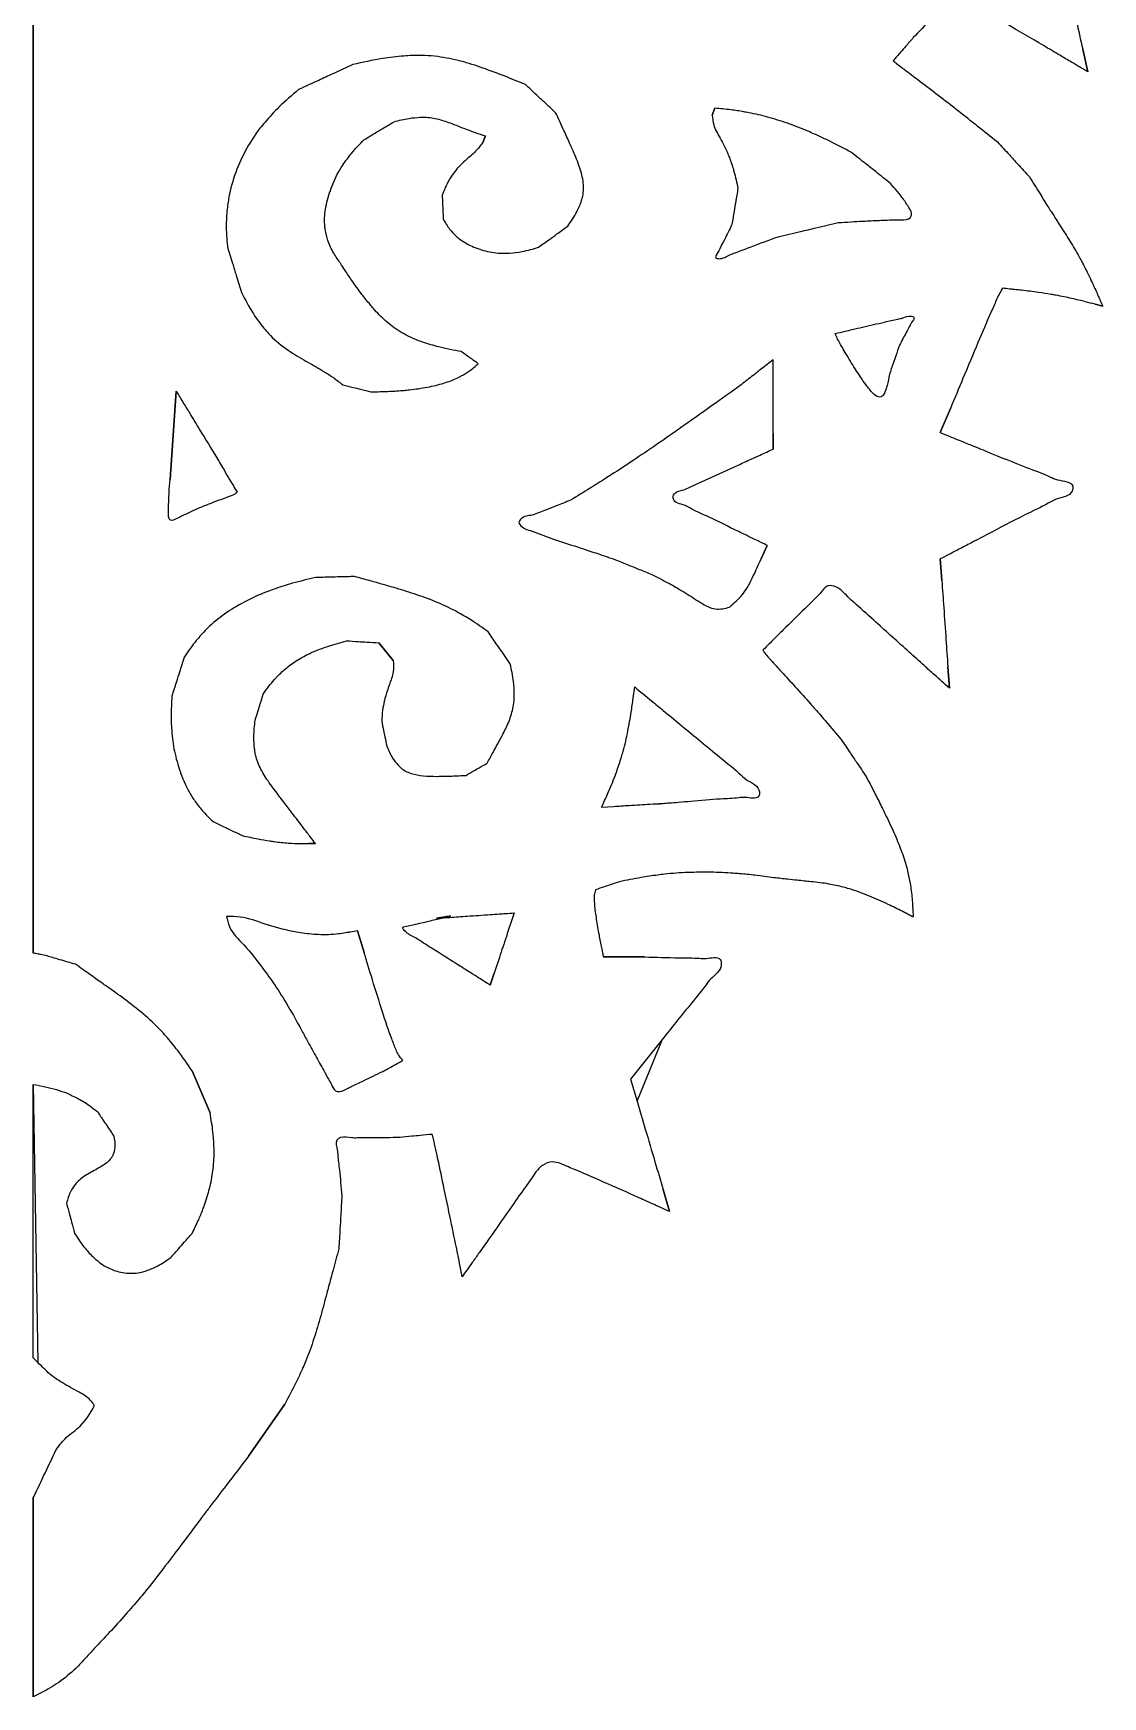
# Model space of a CAD drawing. Extents: x -268 to 413, y -196 to 303.
# Drawn here: x 218.4 to 326.7, y -196.4 to -28.1 of the extents above; entities that cross this region are included whole.
import ezdxf

# ---------------------------------------------------------------- set-up
doc = ezdxf.new("R2010")
doc.units = 0
doc.layers.add('layer_1', color=7, linetype='CONTINUOUS')

msp = doc.modelspace()

# ---------------------------------------------------------------- linework, layer by layer
at = {"layer": 'layer_1', "color": 1}
for points in [[(218.44312, -121.200695), (218.439457, 75.258593)], [(324.628888, -29.724004), (325.136148, -32.006849)], [(287.405463, -35.697844), (287.151114, -36.409038)], [(264.186349, -38.491317), (263.93201, -39.151328)], [(326.657916, -55.743971), (325.896702, -55.541071)], [(302.792224, -63.81214), (302.792224, -63.81214)], [(232.28817, -73.259534), (232.897786, -64.32004)], [(311.238751, -66.090828), (310.224242, -68.525527)], [(293.316445, -70.186853), (293.316445, -68.611833)], [(292.097351, -81.310205), (292.706967, -79.939119)], [(310.224242, -81.307083), (310.376097, -83.487828)], [(288.897556, -86.186727), (288.897556, -86.186727)], [(253.393259, -89.792845), (254.866052, -91.570381)], [(310.984806, -92.211594), (311.137301, -94.392989)], [(246.332229, -110.11068), (246.992899, -110.11068)], [(238.002351, -117.475163), (238.002351, -117.475163)], [(259.230398, -117.670875), (259.230398, -117.670802)], [(260.707209, -117.424786), (260.402466, -117.475236)], [(267.107569, -117.120042), (267.107569, -117.120042)], [(307.485193, -117.521411), (306.369224, -116.963097)], [(251.919826, -121.132582), (251.259806, -118.948596)], [(276.140392, -121.57855), (280.299632, -121.57855)], [(265.075703, -123.215539), (264.669372, -124.434633)], [(282.125631, -129.896507), (278.879451, -133.954297), (279.538427, -136.186096)], [(218.895982, -162.621797), (218.44301, -162.143664), (218.441178, -134.481086)], [(236.334295, -137.361103), (234.505576, -133.094197)], [(282.175385, -145.112763), (282.83514, -147.344562)], [(243.882413, -166.820802), (240.230424, -172.096019)], [(218.439384, -196.435962), (218.439384, -176.326887)]]:
    msp.add_lwpolyline(points, close=True, dxfattribs=at)
for points in [[(279.145281, -95.38046), (279.298042, -94.262944)], [(277.164588, -106.376688), (275.945485, -106.453417)]]:
    msp.add_lwpolyline(points, dxfattribs=at)
for points, knots in [([(322.295639, -18.312362), (322.307833, -18.510016), (322.342947, -19.079216), (322.506023, -19.834764), (322.793674, -21.359045), (323.291364, -23.639704), (323.952521, -26.682196), (324.415908, -28.766175), (324.628888, -29.724004)], [0, 0, 0, 0, 0.593537, 1.709258, 2.31192, 5.248886, 8.709775, 11.653383, 11.653383, 11.653383, 11.653383]), ([(320.672549, -29.36925), (319.431189, -28.638892), (317.444967, -27.470292), (315.224476, -26.13718), (313.687302, -25.262812), (312.753348, -24.544855), (311.365954, -24.323588), (310.820659, -25.083978), (310.087144, -25.81984), (309.025057, -26.952866), (308.077833, -27.940508), (307.485834, -28.557769)], [0, 0, 0, 0, 4.31988, 6.911973, 7.776053, 9.614133, 10.470622, 11.582004, 12.096157, 13.638522, 16.208956, 16.208956, 16.208956, 16.208956]), ([(307.485834, -28.557769), (307.235359, -28.84573), (306.809518, -29.335305), (306.133222, -30.113054), (305.70743, -30.602869), (305.456944, -30.891018)], [0, 0, 0, 0, 1.14496, 1.946589, 3.091997, 3.091997, 3.091997, 3.091997]), ([(325.136148, -32.006849), (324.585084, -31.681238), (323.648272, -31.127695), (322.160406, -30.248495), (321.223609, -29.694897), (320.672549, -29.36925)], [0, 0, 0, 0, 1.920219, 3.264389, 5.184655, 5.184655, 5.184655, 5.184655]), ([(250.776783, -31.278817), (250.099477, -31.5923), (248.948045, -32.125225), (247.119375, -32.971863), (245.968037, -33.505073), (245.290774, -33.81873)], [0, 0, 0, 0, 2.239004, 3.806343, 6.045449, 6.045449, 6.045449, 6.045449]), ([(268.249321, -33.310692), (267.562079, -33.025754), (266.346816, -32.521894), (264.900271, -31.981217), (263.419313, -31.447291), (261.700997, -30.895668), (259.30559, -30.408554), (257.354542, -30.312947), (255.490993, -30.450975), (253.47862, -30.684222), (251.772794, -31.059624), (250.776783, -31.278817)], [0, 0, 0, 0, 2.231741, 3.946424, 4.632039, 6.954872, 9.353768, 11.946869, 12.780325, 14.959223, 18.016651, 18.016651, 18.016651, 18.016651]), ([(305.456944, -30.891018), (305.572335, -30.985502), (305.863515, -31.223921), (306.256482, -31.523038), (306.979022, -32.07702), (308.12419, -32.940062), (309.85156, -34.254861), (311.330451, -35.394204), (312.727997, -36.490812), (314.134894, -37.601975), (315.327665, -38.56169), (316.00605, -39.107525)], [0, 0, 0, 0, 0.44739, 1.128943, 1.481342, 3.178861, 5.430739, 7.99386, 8.779358, 10.760008, 13.372133, 13.372133, 13.372133, 13.372133]), ([(271.297134, -36.155349), (270.920842, -35.804176), (270.281146, -35.207182), (269.265208, -34.258963), (268.625576, -33.661904), (268.249321, -33.310692)], [0, 0, 0, 0, 1.544106, 2.624979, 4.16908, 4.16908, 4.16908, 4.16908]), ([(245.290774, -33.81873), (244.606395, -34.396399), (243.401231, -35.413652), (242.155799, -36.782802), (240.961833, -38.220049), (239.842649, -39.995954), (238.771131, -42.44655), (238.249448, -44.383319), (238.03951, -46.050278), (237.916539, -47.611672), (238.02043, -48.931191), (238.078273, -49.665852)], [0, 0, 0, 0, 2.683644, 4.725789, 5.54118, 8.288705, 10.98363, 13.545668, 14.266714, 16.023827, 18.230997, 18.230997, 18.230997, 18.230997]), ([(254.942112, -37.069699), (255.447497, -36.938284), (256.319869, -36.711441), (257.366344, -36.62029), (258.371809, -36.598275), (259.456918, -36.783707), (260.764604, -37.223634), (261.706668, -37.617779), (262.502375, -37.920101), (263.226845, -38.185584), (263.846144, -38.382915), (264.186349, -38.491317)], [0, 0, 0, 0, 1.563563, 2.698951, 3.140967, 4.579034, 5.966428, 7.276843, 7.641396, 8.520049, 9.591096, 9.591096, 9.591096, 9.591096]), ([(272.516228, -47.633977), (272.851715, -47.157921), (273.422315, -46.348237), (273.850104, -45.280449), (274.149689, -44.24831), (274.134081, -43.006456), (273.670264, -41.412048), (273.140938, -40.187075), (272.620694, -39.020555), (272.067729, -37.798961), (271.578974, -36.756489), (271.297134, -36.155349)], [0, 0, 0, 0, 1.740634, 2.960494, 3.428771, 4.960405, 6.589921, 8.391377, 8.959811, 10.422097, 12.413883, 12.413883, 12.413883, 12.413883]), ([(287.151114, -36.409038), (287.17731, -36.734109), (287.244221, -37.564428), (288.021309, -38.792784), (288.579993, -39.931219), (289.02136, -41.072779), (289.41015, -42.229387), (289.621955, -43.247297), (289.742072, -43.824566)], [0, 0, 0, 0, 0.967185, 2.470446, 4.251345, 4.79051, 6.139401, 7.906541, 7.906541, 7.906541, 7.906541]), ([(301.221351, -40.167266), (300.515922, -39.796011), (299.286623, -39.149053), (297.817925, -38.462403), (296.381389, -37.82089), (294.811951, -37.212974), (292.808579, -36.588775), (291.319761, -36.233733), (290.071444, -36.012904), (288.923035, -35.832162), (287.945574, -35.745648), (287.405463, -35.697844)], [0, 0, 0, 0, 2.391118, 4.166828, 4.862522, 7.11092, 9.210572, 11.154049, 11.696895, 13.013672, 14.639845, 14.639845, 14.639845, 14.639845]), ([(251.894299, -38.898289), (252.270557, -38.672553), (252.910209, -38.288793), (253.926147, -37.679263), (254.565824, -37.295466), (254.942112, -37.069699)], [0, 0, 0, 0, 1.316339, 2.237819, 3.55428, 3.55428, 3.55428, 3.55428]), ([(261.748024, -60.332349), (260.981905, -60.186918), (259.672953, -59.938441), (258.194774, -59.492468), (256.861309, -59.025223), (255.547249, -58.364464), (254.076214, -57.254383), (253.122511, -56.279421), (252.345879, -55.364086), (251.596107, -54.431674), (250.765731, -53.26855), (250.064968, -52.205927), (249.460831, -51.287945), (248.778436, -50.340933), (248.229657, -49.185459), (248.011945, -48.183876), (247.870095, -47.046201), (248.013155, -45.611647), (248.541584, -43.745289), (249.191154, -42.34501), (249.925947, -41.204964), (250.686355, -40.141429), (251.459449, -39.34581), (251.894299, -38.898289)], [0, 0, 0, 0, 2.337672, 3.994031, 4.625373, 6.576418, 8.374648, 10.130907, 10.655271, 11.976136, 13.718892, 14.940094, 15.794808, 17.015648, 18.439547, 19.592316, 20.075428, 21.876167, 23.857967, 25.884306, 26.473014, 27.926928, 29.796098, 29.796098, 29.796098, 29.796098]), ([(263.93201, -39.151328), (263.737435, -39.416573), (263.260895, -40.066192), (262.224557, -40.89593), (261.406294, -41.695658), (260.796341, -42.51421), (260.27481, -43.315338), (259.981295, -44.066791), (259.817856, -44.485227)], [0, 0, 0, 0, 0.983172, 2.407915, 3.959164, 4.399795, 5.469349, 6.81325, 6.81325, 6.81325, 6.81325]), ([(305.183523, -43.316529), (304.69428, -42.927642), (303.862635, -42.266587), (302.541911, -41.216833), (301.710422, -40.555975), (301.221351, -40.167266)], [0, 0, 0, 0, 1.874919, 3.187105, 5.061291, 5.061291, 5.061291, 5.061291]), ([(316.00605, -39.107525), (316.406822, -39.545783), (317.088159, -40.290849), (318.170219, -41.474363), (318.851476, -42.219646), (319.25223, -42.658065)], [0, 0, 0, 0, 1.781626, 3.028877, 4.810823, 4.810823, 4.810823, 4.810823]), ([(299.90067, -47.278701), (300.735512, -47.22373), (302.126021, -47.132172), (303.71082, -47.054883), (305.01934, -47.015728), (305.96224, -46.956227), (307.26228, -47.014028), (307.341072, -46.222554), (306.972, -45.633606), (306.339013, -44.634643), (305.637384, -43.834266), (305.183523, -43.316529)], [0, 0, 0, 0, 2.507019, 4.175681, 4.781837, 6.39081, 7.31011, 7.934775, 8.280538, 9.406418, 11.468809, 11.468809, 11.468809, 11.468809]), ([(319.25223, -42.658065), (319.605023, -43.231655), (320.221481, -44.233925), (320.952239, -45.398091), (321.671808, -46.53638), (322.466349, -47.764708), (323.465197, -49.342777), (324.176458, -50.548219), (324.74959, -51.625304), (325.289195, -52.683353), (325.809648, -53.797656), (326.183979, -54.662036), (326.421066, -55.202906), (326.570189, -55.543567), (326.657916, -55.743971)], [0, 0, 0, 0, 2.02019, 3.530006, 4.123504, 6.06015, 7.918605, 9.726432, 10.25687, 11.578678, 13.289173, 13.945214, 14.404531, 15.060824, 15.060824, 15.060824, 15.060824]), ([(259.817856, -44.485227), (259.830302, -44.786241), (259.851462, -45.297966), (259.885322, -46.110698), (259.9068, -46.622414), (259.919434, -46.923424)], [0, 0, 0, 0, 0.903813, 1.536486, 2.440312, 2.440312, 2.440312, 2.440312]), ([(289.742072, -43.824566), (289.666832, -44.276098), (289.538924, -45.043696), (289.335719, -46.262793), (289.207739, -47.030355), (289.132457, -47.481857)], [0, 0, 0, 0, 1.373275, 2.334543, 3.70775, 3.70775, 3.70775, 3.70775]), ([(259.919434, -46.923424), (260.119838, -47.271397), (260.482751, -47.901541), (261.092481, -48.516626), (261.817452, -49.149427), (262.869277, -49.736933), (264.418484, -50.244365), (265.716233, -50.404544), (266.886891, -50.343939), (268.056264, -50.211282), (269.01968, -49.928793), (269.570003, -49.76743)], [0, 0, 0, 0, 1.199317, 2.171845, 2.578664, 4.085946, 5.738118, 7.453135, 7.965349, 9.254231, 10.971279, 10.971279, 10.971279, 10.971279]), ([(269.570003, -49.76743), (269.933647, -49.503931), (270.551846, -49.05598), (271.533921, -48.344829), (272.152409, -47.897257), (272.516228, -47.633977)], [0, 0, 0, 0, 1.347227, 2.290299, 3.637563, 3.637563, 3.637563, 3.637563]), ([(289.132457, -47.481857), (288.884232, -47.986382), (288.487052, -48.793662), (287.990352, -49.73029), (287.748488, -50.301874), (287.27297, -50.856412), (288.178091, -50.999253), (288.721634, -50.574969), (289.842166, -50.206992), (291.451452, -49.570881), (292.899839, -49.035537), (293.805044, -48.70096)], [0, 0, 0, 0, 1.703379, 2.725539, 3.0663, 3.739865, 4.053001, 5.247134, 5.825793, 7.561603, 10.454313, 10.454313, 10.454313, 10.454313]), ([(293.805044, -48.70096), (294.557591, -48.52539), (295.836924, -48.22692), (297.868799, -47.752834), (299.148124, -47.454306), (299.90067, -47.278701)], [0, 0, 0, 0, 2.318268, 3.941063, 6.259351, 6.259351, 6.259351, 6.259351]), ([(238.078273, -49.665852), (238.253877, -50.242793), (238.552403, -51.223593), (239.026535, -52.781336), (239.325064, -53.762138), (239.50067, -54.339081)], [0, 0, 0, 0, 1.80922, 3.075676, 4.884903, 4.884903, 4.884903, 4.884903]), ([(239.50067, -54.339081), (239.881259, -55.073799), (240.540546, -56.34654), (241.539786, -57.687701), (242.581462, -58.919403), (243.928703, -60.029404), (245.735688, -61.149185), (247.07332, -61.862829), (248.062582, -62.466408), (248.845097, -62.963885), (249.446931, -63.437743), (249.760846, -63.684906)], [0, 0, 0, 0, 2.477845, 4.292328, 5.002052, 7.314816, 9.481797, 11.377701, 11.85986, 12.958512, 14.156357, 14.156357, 14.156357, 14.156357]), ([(316.513959, -53.917981), (316.395156, -54.126904), (316.063617, -54.709936), (315.7099, -55.539721), (314.98604, -57.156698), (313.959503, -59.596019), (312.591882, -62.842613), (311.664571, -65.068639), (311.238751, -66.090828)], [0, 0, 0, 0, 0.720622, 2.011009, 2.701549, 6.036596, 9.948898, 13.270863, 13.270863, 13.270863, 13.270863]), ([(318.441399, -54.120881), (318.203358, -54.095834), (317.798747, -54.053259), (317.156267, -53.985626), (316.751829, -53.943032), (316.513959, -53.917981)], [0, 0, 0, 0, 0.718066, 1.220534, 1.93809, 1.93809, 1.93809, 1.93809]), ([(325.896702, -55.541071), (325.566413, -55.453542), (324.784205, -55.246251), (323.467566, -54.930626), (322.310175, -54.689604), (321.180742, -54.497017), (320.016338, -54.313442), (319.014714, -54.190978), (318.441399, -54.120881)], [0, 0, 0, 0, 1.025044, 2.427566, 4.061461, 4.57032, 5.864713, 7.597322, 7.597322, 7.597322, 7.597322]), ([(302.335369, -57.84362), (303.084299, -57.678065), (304.282513, -57.413195), (305.621541, -57.084165), (306.540016, -56.917795), (307.038578, -56.626739), (307.731056, -56.885788), (307.328579, -57.315126), (307.107146, -57.801979), (306.66955, -58.577132), (306.315586, -59.25112), (306.094375, -59.672329)], [0, 0, 0, 0, 2.300359, 3.680347, 4.140275, 5.090978, 5.361914, 5.937231, 6.225118, 7.088618, 8.527488, 8.527488, 8.527488, 8.527488]), ([(299.592428, -58.504409), (299.931005, -58.422828), (300.506624, -58.284132), (301.420938, -58.063869), (301.996677, -57.925197), (302.335369, -57.84362)], [0, 0, 0, 0, 1.044801, 1.776278, 2.821412, 2.821412, 2.821412, 2.821412]), ([(302.792224, -63.81214), (302.472196, -63.358882), (301.802234, -62.41001), (300.936451, -60.9889), (300.31551, -59.947018), (299.934576, -59.245021), (299.729944, -58.892592), (299.62885, -58.607221), (299.592428, -58.504409)], [0, 0, 0, 0, 1.664053, 3.483609, 4.990575, 5.300859, 5.881034, 6.207772, 6.207772, 6.207772, 6.207772]), ([(263.475156, -61.551443), (263.261865, -61.400962), (262.899293, -61.14516), (262.323583, -60.738796), (261.961186, -60.482879), (261.748024, -60.332349)], [0, 0, 0, 0, 0.783094, 1.331179, 2.114042, 2.114042, 2.114042, 2.114042]), ([(306.094375, -59.672329), (305.96893, -60.035987), (305.755657, -60.654247), (305.417011, -61.636325), (305.203841, -62.254756), (305.078438, -62.618564)], [0, 0, 0, 0, 1.154059, 1.962034, 3.116477, 3.116477, 3.116477, 3.116477]), ([(252.605365, -64.3961), (253.244639, -64.385132), (254.362227, -64.365959), (255.66524, -64.272951), (256.939028, -64.156915), (258.293208, -63.956887), (259.929406, -63.56239), (261.068322, -63.149903), (261.916919, -62.700007), (262.645612, -62.269383), (263.182204, -61.804983), (263.475156, -61.551443)], [0, 0, 0, 0, 1.917739, 3.352619, 3.917512, 5.755081, 7.452173, 8.96322, 9.368905, 10.333491, 11.493309, 11.493309, 11.493309, 11.493309]), ([(293.316445, -61.145772), (292.915101, -61.459259), (292.232789, -61.992208), (291.149133, -62.8388), (290.46684, -63.371929), (290.065476, -63.685547)], [0, 0, 0, 0, 1.527798, 2.597356, 4.12544, 4.12544, 4.12544, 4.12544]), ([(293.316445, -68.611833), (293.316445, -67.952241), (293.316445, -66.523924), (293.316445, -64.458446), (293.316445, -62.92779), (293.316445, -61.947041), (293.316445, -61.523833), (293.316445, -61.225394), (293.316445, -61.145772)], [0, 0, 0, 0, 1.978776, 4.28495, 6.196434, 6.570745, 7.227194, 7.466061, 7.466061, 7.466061, 7.466061]), ([(249.760846, -63.684906), (250.112025, -63.772618), (250.709042, -63.92173), (251.657215, -64.158795), (252.254194, -64.308208), (252.605365, -64.3961)], [0, 0, 0, 0, 1.085902, 1.84607, 2.932079, 2.932079, 2.932079, 2.932079]), ([(290.065476, -63.685547), (289.066701, -64.401248), (287.34919, -65.631981), (285.348971, -67.05063), (283.490512, -68.363206), (281.576608, -69.699168), (279.20831, -71.310963), (277.486042, -72.443936), (276.026783, -73.373493), (274.643293, -74.245229), (273.458298, -74.965573), (272.796094, -75.368119)], [0, 0, 0, 0, 3.686189, 6.338832, 7.35667, 10.511921, 13.340858, 15.950678, 16.696001, 18.531386, 20.856214, 20.856214, 20.856214, 20.856214]), ([(305.078438, -62.618564), (305.013848, -63.005489), (304.911503, -63.61859), (304.679864, -64.282406), (304.494895, -64.713949), (304.073829, -65.070055), (303.355825, -64.547725), (303.013464, -64.100891), (302.792224, -63.81214)], [0, 0, 0, 0, 1.176014, 1.863448, 2.090618, 2.603314, 3.224303, 4.358598, 4.358598, 4.358598, 4.358598]), ([(232.897786, -64.32004), (232.910482, -64.340892), (233.012049, -64.507711), (233.354851, -65.070718), (233.799121, -65.800632), (234.497758, -66.947327), (235.526346, -68.636153), (236.440572, -70.137341), (237.01194, -71.075548)], [0, 0, 0, 0, 0.07324, 0.585919, 1.977476, 2.636703, 4.614199, 7.909688, 7.909688, 7.909688, 7.909688]), ([(310.224242, -68.525527), (310.812809, -68.76342), (311.813429, -69.16786), (313.402746, -69.81034), (314.403486, -70.214949), (314.992191, -70.452967)], [0, 0, 0, 0, 1.904478, 3.237795, 5.142797, 5.142797, 5.142797, 5.142797]), ([(289.354411, -78.313566), (288.430737, -77.857459), (286.952787, -77.127653), (285.225528, -76.347633), (284.182011, -75.750747), (283.137618, -75.638763), (283.223469, -74.461662), (284.265353, -74.380744), (285.386903, -73.776177), (287.211628, -73.001405), (289.209513, -72.06106), (290.946108, -71.270707), (292.130963, -70.72859), (292.877361, -70.387504), (293.316445, -70.186853)], [0, 0, 0, 0, 3.104308, 4.967139, 5.588157, 6.854032, 7.276261, 8.60877, 9.260435, 11.215258, 14.472981, 15.920773, 16.934377, 18.382593, 18.382593, 18.382593, 18.382593]), ([(314.992191, -70.452967), (316.298867, -70.993036), (318.383014, -71.854444), (320.837667, -72.743295), (322.266412, -73.445543), (323.750398, -73.458512), (323.520283, -74.990203), (322.160808, -75.076512), (320.660867, -75.958572), (318.248117, -77.09625), (316.18122, -78.189689), (314.890741, -78.872383)], [0, 0, 0, 0, 4.267963, 6.807394, 7.647412, 9.311069, 9.805215, 11.622696, 12.50564, 15.147722, 19.539111, 19.539111, 19.539111, 19.539111]), ([(237.01194, -71.075548), (237.265862, -71.505084), (237.697563, -72.235353), (238.383361, -73.395283), (238.815257, -74.125666), (239.069334, -74.555338)], [0, 0, 0, 0, 1.496928, 2.544984, 4.0425, 4.0425, 4.0425, 4.0425]), ([(239.069334, -74.555338), (239.018629, -74.603949), (238.888251, -74.728946), (238.664534, -74.81911), (238.256449, -75.003311), (237.583037, -75.24277), (236.576812, -75.616492), (235.717308, -75.949317), (234.928785, -76.290154), (234.127837, -76.653181), (233.329275, -77.032541), (232.107886, -77.683331), (232.11165, -75.36263), (232.212392, -74.162371), (232.28817, -73.259534)], [0, 0, 0, 0, 0.209301, 0.538182, 0.710818, 1.555684, 2.676891, 3.934982, 4.314436, 5.263124, 6.497343, 7.327598, 8.358291, 11.487006, 11.487006, 11.487006, 11.487006]), ([(272.796094, -75.368119), (272.319475, -75.556157), (271.509213, -75.875826), (270.222394, -76.383772), (269.412218, -76.703739), (268.935638, -76.891957)], [0, 0, 0, 0, 1.537114, 2.613124, 4.150326, 4.150326, 4.150326, 4.150326]), ([(268.935638, -76.891957), (268.529777, -76.931501), (267.98023, -76.985046), (267.522974, -77.562469), (267.878651, -78.195287), (269.245581, -78.566953), (271.126034, -79.358628), (272.923177, -79.896153), (274.47831, -80.410999), (275.835851, -80.861215), (276.964529, -81.252633), (277.571039, -81.462966)], [0, 0, 0, 0, 1.200729, 1.625819, 1.811848, 3.236102, 5.546432, 8.102074, 8.8071, 10.46524, 12.391202, 12.391202, 12.391202, 12.391202]), ([(292.706967, -79.939119), (292.292965, -79.738445), (291.589218, -79.397326), (290.471699, -78.855475), (289.7682, -78.514263), (289.354411, -78.313566)], [0, 0, 0, 0, 1.380223, 2.346187, 3.725863, 3.725863, 3.725863, 3.725863]), ([(314.890741, -78.872383), (314.314628, -79.172945), (313.335233, -79.683903), (311.779733, -80.49547), (310.800352, -81.006484), (310.224242, -81.307083)], [0, 0, 0, 0, 1.949407, 3.314007, 5.263456, 5.263456, 5.263456, 5.263456]), ([(277.571039, -81.462966), (277.997459, -81.638572), (278.722379, -81.937104), (279.873757, -82.411191), (280.598721, -82.709656), (281.025173, -82.885226)], [0, 0, 0, 0, 1.383491, 2.35195, 3.735488, 3.735488, 3.735488, 3.735488]), ([(288.897556, -86.186727), (289.359454, -85.776079), (290.366933, -84.880384), (291.274805, -83.103776), (291.836647, -81.878674), (292.097351, -81.310205)], [0, 0, 0, 0, 1.839729, 4.012766, 5.894033, 5.894033, 5.894033, 5.894033]), ([(246.992899, -83.190097), (246.220427, -83.372358), (244.858214, -83.693765), (243.29509, -84.196178), (241.732795, -84.744972), (240.050489, -85.489348), (238.029758, -86.667614), (236.645342, -87.73358), (235.613578, -88.777245), (234.689446, -89.800687), (234.04489, -90.773502), (233.684911, -91.31681)], [0, 0, 0, 0, 2.38006, 4.197104, 4.92188, 7.347818, 9.700672, 11.928997, 12.559554, 14.102939, 16.055251, 16.055251, 16.055251, 16.055251]), ([(250.955062, -83.088382), (250.465819, -83.100852), (249.634166, -83.122048), (248.313445, -83.155954), (247.481968, -83.177452), (246.992899, -83.190097)], [0, 0, 0, 0, 1.468205, 2.495771, 3.963468, 3.963468, 3.963468, 3.963468]), ([(264.466216, -88.675329), (263.892471, -88.267108), (262.870097, -87.539686), (261.587836, -86.804063), (260.229638, -86.079414), (258.615046, -85.397293), (256.500592, -84.668772), (254.906194, -84.195275), (253.596984, -83.820123), (252.44689, -83.493786), (251.479614, -83.230929), (250.955062, -83.088382)], [0, 0, 0, 0, 2.1111, 3.761834, 4.430044, 6.728983, 9.008098, 11.138172, 11.717539, 13.093869, 14.724585, 14.724585, 14.724585, 14.724585]), ([(281.025173, -82.885226), (281.573921, -83.157633), (282.545423, -83.639903), (283.649552, -84.27297), (284.754039, -84.939443), (285.869421, -85.67584), (287.386327, -86.561645), (288.417688, -86.305777), (288.897556, -86.186727)], [0, 0, 0, 0, 1.837145, 3.252482, 3.819667, 5.699256, 7.34489, 8.776797, 8.776797, 8.776797, 8.776797]), ([(311.137301, -94.392989), (310.636323, -93.942111), (309.784661, -93.175619), (308.431845, -91.958449), (306.459114, -90.180226), (304.158279, -88.129106), (302.166562, -86.297277), (300.790456, -85.124986), (300.067809, -84.18683), (298.693289, -83.862723), (298.200126, -84.690511), (297.420874, -85.43193), (296.284655, -86.597924), (295.249681, -87.586732), (294.602828, -88.204731)], [0, 0, 0, 0, 2.021985, 3.437375, 5.459358, 9.989599, 12.684721, 13.576118, 15.412081, 16.173169, 17.314657, 17.852721, 19.466584, 22.156293, 22.156293, 22.156293, 22.156293]), ([(310.376097, -83.487828), (310.440056, -84.403366), (310.579253, -86.395886), (310.782165, -89.303808), (310.921013, -91.296199), (310.984806, -92.211594)], [0, 0, 0, 0, 2.753308, 5.992132, 8.744977, 8.744977, 8.744977, 8.744977]), ([(266.701247, -91.926298), (266.425316, -91.52496), (265.956227, -90.842679), (265.211217, -89.759022), (264.742144, -89.0767), (264.466216, -88.675329)], [0, 0, 0, 0, 1.461127, 2.483942, 3.945145, 3.945145, 3.945145, 3.945145]), ([(294.602828, -88.204731), (294.3147, -88.492714), (293.824883, -88.982286), (293.047133, -89.760036), (292.557562, -90.249853), (292.269578, -90.53798)], [0, 0, 0, 0, 1.222116, 2.077597, 3.299713, 3.299713, 3.299713, 3.299713]), ([(241.710824, -94.974111), (241.895284, -94.705086), (242.23371, -94.211509), (242.695862, -93.668505), (243.23572, -93.066846), (243.976692, -92.369454), (245.141568, -91.515697), (246.195731, -90.944583), (247.278646, -90.496251), (248.469954, -90.051984), (249.526278, -89.759971), (250.14229, -89.589679)], [0, 0, 0, 0, 0.977875, 1.794097, 2.136486, 3.403109, 4.837505, 6.459213, 6.98375, 8.35353, 10.269908, 10.269908, 10.269908, 10.269908]), ([(250.14229, -89.589679), (250.54366, -89.614762), (251.225977, -89.657403), (252.309634, -89.725125), (252.99192, -89.767763), (253.393259, -89.792845)], [0, 0, 0, 0, 1.206457, 2.050945, 3.257311, 3.257311, 3.257311, 3.257311]), ([(292.269578, -90.53798), (292.337772, -90.642145), (292.517112, -90.916083), (292.808354, -91.239024), (293.351912, -91.865341), (294.247935, -92.831704), (295.589291, -94.29677), (296.730694, -95.557547), (297.783671, -96.757097), (298.821824, -97.951799), (299.690561, -98.983043), (300.181736, -99.566097)], [0, 0, 0, 0, 0.373105, 0.981207, 1.300745, 2.861946, 4.933194, 7.260598, 7.963573, 9.721627, 12.008694, 12.008694, 12.008694, 12.008694]), ([(233.684911, -91.31681), (233.534421, -91.793398), (233.278584, -92.603608), (232.872217, -93.89043), (232.616331, -94.700662), (232.465808, -95.177276)], [0, 0, 0, 0, 1.499348, 2.548928, 4.048383, 4.048383, 4.048383, 4.048383]), ([(254.866052, -91.570381), (254.883467, -91.962527), (254.920915, -92.805776), (254.472516, -94.039573), (254.129026, -95.008615), (253.917189, -95.873116), (253.75714, -96.665125), (253.718978, -97.343955), (253.698003, -97.717051)], [0, 0, 0, 0, 1.166836, 2.509099, 3.878559, 4.260518, 5.177887, 6.29738, 6.29738, 6.29738, 6.29738]), ([(264.364629, -101.983317), (264.564749, -101.616046), (264.923935, -100.956852), (265.346636, -100.177916), (265.795059, -99.350499), (266.31859, -98.381529), (266.880933, -97.003767), (267.113072, -95.837121), (267.119569, -94.724788), (267.049603, -93.526989), (266.829781, -92.516909), (266.701247, -91.926298)], [0, 0, 0, 0, 1.254769, 2.252113, 2.658647, 4.078293, 5.554031, 7.110924, 7.603881, 8.889607, 10.699903, 10.699903, 10.699903, 10.699903]), ([(232.465808, -95.177276), (232.426131, -95.861962), (232.355924, -97.073472), (232.428997, -98.497798), (232.555989, -99.9478), (232.868636, -101.550907), (233.513623, -103.514256), (234.179856, -104.896871), (234.879285, -105.939881), (235.556401, -106.852998), (236.249349, -107.512363), (236.631137, -107.875649)], [0, 0, 0, 0, 2.055869, 3.637739, 4.272553, 6.422458, 8.516715, 10.463007, 10.997977, 12.283989, 13.861909, 13.861909, 13.861909, 13.861909]), ([(240.898052, -97.615473), (240.998377, -97.289378), (241.16893, -96.735014), (241.439854, -95.854559), (241.610465, -95.300204), (241.710824, -94.974111)], [0, 0, 0, 0, 1.023537, 1.740022, 2.763584, 2.763584, 2.763584, 2.763584]), ([(275.945485, -106.453417), (275.955521, -106.43084), (276.035807, -106.250231), (276.305867, -105.640272), (276.842106, -104.464345), (277.444413, -102.949029), (277.869758, -101.649988), (278.273446, -100.290264), (278.611195, -98.77678), (278.924565, -96.976192), (279.078794, -95.861145), (279.145281, -95.38046)], [0, 0, 0, 0, 0.074119, 0.59295, 2.001206, 3.951247, 5.48075, 6.100436, 8.205963, 10.127039, 11.582726, 11.582726, 11.582726, 11.582726]), ([(279.298042, -94.262944), (279.862357, -94.726922), (280.82173, -95.515714), (282.3454, -96.768716), (283.304723, -97.557779), (283.869051, -98.021951)], [0, 0, 0, 0, 2.1917, 3.72603, 5.918129, 5.918129, 5.918129, 5.918129]), ([(246.992899, -110.11068), (246.829775, -109.897401), (246.552506, -109.534883), (246.112298, -108.959201), (245.428258, -108.064901), (244.565469, -106.933707), (243.753385, -105.86649), (242.995329, -104.867659), (242.209088, -103.834283), (241.353084, -102.45503), (240.93769, -101.318188), (240.793955, -100.259866), (240.722327, -99.136508), (240.833376, -98.175293), (240.898052, -97.615473)], [0, 0, 0, 0, 0.80553, 1.369187, 2.174107, 4.183268, 5.637243, 6.197197, 7.945195, 9.53095, 11.055833, 11.523539, 12.733081, 14.420011, 14.420011, 14.420011, 14.420011]), ([(253.698003, -97.717051), (253.760639, -98.03055), (253.867133, -98.563557), (254.036478, -99.410195), (254.143235, -99.943324), (254.206041, -100.256964)], [0, 0, 0, 0, 0.959085, 1.630624, 2.590224, 2.590224, 2.590224, 2.590224]), ([(283.869051, -98.021951), (285.114693, -99.065435), (287.095287, -100.724594), (289.411014, -102.55276), (290.724852, -103.839213), (292.059498, -104.312117), (291.817578, -105.737089), (290.67084, -105.367558), (289.459592, -105.531933), (287.588266, -105.607382), (285.981072, -105.753508), (284.986567, -105.843929)], [0, 0, 0, 0, 4.892855, 7.779733, 8.727266, 10.577364, 11.038565, 12.401537, 13.03477, 14.89027, 17.90208, 17.90208, 17.90208, 17.90208]), ([(254.206041, -100.256964), (254.384469, -100.667721), (254.68719, -101.364606), (255.234863, -102.056671), (255.815826, -102.642352), (256.680232, -103.071114), (257.942842, -103.284974), (258.967463, -103.30838), (259.928419, -103.298476), (260.911141, -103.276312), (261.750923, -103.229298), (262.231175, -103.202411)], [0, 0, 0, 0, 1.337243, 2.268751, 2.62655, 3.807576, 5.07318, 6.451205, 6.876399, 7.956614, 9.39954, 9.39954, 9.39954, 9.39954]), ([(300.181736, -99.566097), (300.494748, -100.029416), (301.026911, -100.817123), (301.872297, -102.06827), (302.404694, -102.856081), (302.717894, -103.319536)], [0, 0, 0, 0, 1.677431, 2.851862, 4.529946, 4.529946, 4.529946, 4.529946]), ([(262.231175, -103.202411), (262.494476, -103.051915), (262.942136, -102.796042), (263.653287, -102.389678), (264.10115, -102.133831), (264.364629, -101.983317)], [0, 0, 0, 0, 0.909827, 1.546878, 2.457196, 2.457196, 2.457196, 2.457196]), ([(302.717894, -103.319536), (303.036629, -103.932884), (303.596572, -105.010392), (304.231813, -106.282127), (304.856595, -107.550702), (305.516855, -108.947283), (306.268135, -110.749638), (306.726727, -112.120456), (307.007508, -113.301736), (307.229242, -114.412834), (307.369498, -115.565682), (307.416637, -116.439304), (307.451313, -116.980326), (307.472645, -117.321007), (307.485193, -117.521411)], [0, 0, 0, 0, 2.073634, 3.642888, 4.264524, 6.315966, 8.275888, 10.120958, 10.642688, 11.917831, 13.518407, 14.120757, 14.542415, 15.144802, 15.144802, 15.144802, 15.144802]), ([(283.259435, -105.995884), (282.461811, -106.045814), (280.956918, -106.140018), (278.925296, -106.26685), (277.691303, -106.34383), (277.164588, -106.376688)], [0, 0, 0, 0, 2.397558, 4.523516, 6.106732, 6.106732, 6.106732, 6.106732]), ([(284.986567, -105.843929), (284.560114, -105.881444), (283.83515, -105.945219), (282.683772, -106.0468), (281.958853, -106.110942), (281.532432, -106.148673)], [0, 0, 0, 0, 1.284298, 2.183293, 3.467552, 3.467552, 3.467552, 3.467552]), ([(236.631137, -107.875649), (236.994794, -108.051259), (237.613052, -108.349816), (238.59513, -108.823945), (239.213563, -109.12244), (239.577371, -109.298036)], [0, 0, 0, 0, 1.211515, 2.059712, 3.271618, 3.271618, 3.271618, 3.271618]), ([(239.577371, -109.298036), (240.113175, -109.415953), (241.039318, -109.619772), (242.12693, -109.804206), (243.151788, -109.958215), (244.185828, -110.05601), (245.35576, -110.107777), (246.044493, -110.109824), (246.332229, -110.11068)], [0, 0, 0, 0, 1.645613, 2.844456, 3.30849, 4.754585, 5.957495, 6.820649, 6.820649, 6.820649, 6.820649]), ([(277.763482, -113.970743), (277.462889, -114.070942), (276.951888, -114.241277), (276.140321, -114.511813), (275.62935, -114.682154), (275.328783, -114.782352)], [0, 0, 0, 0, 0.950562, 1.615928, 2.566412, 2.566412, 2.566412, 2.566412]), ([(293.384897, -113.564943), (292.745049, -113.474995), (291.591062, -113.312772), (290.218696, -113.182944), (288.740098, -113.062504), (286.995287, -112.990318), (284.675783, -113.01444), (282.879631, -113.137335), (281.300783, -113.335618), (279.772863, -113.557037), (278.487191, -113.821741), (277.763482, -113.970743)], [0, 0, 0, 0, 1.938154, 3.495525, 4.134492, 6.388665, 8.731057, 11.091113, 11.783877, 13.504725, 15.720871, 15.720871, 15.720871, 15.720871]), ([(297.138336, -113.970743), (296.674876, -113.920646), (295.887044, -113.835487), (294.635898, -113.70022), (293.848212, -113.615043), (293.384897, -113.564943)], [0, 0, 0, 0, 1.398479, 2.377264, 3.775312, 3.775312, 3.775312, 3.775312]), ([(306.369224, -116.963097), (305.89099, -116.725417), (304.795465, -116.180946), (303.015852, -115.386955), (301.497392, -114.811187), (300.12018, -114.442318), (298.84298, -114.147149), (297.744206, -114.033442), (297.138336, -113.970743)], [0, 0, 0, 0, 1.601917, 3.669628, 5.846186, 6.461451, 7.94654, 9.771985, 9.771985, 9.771985, 9.771985]), ([(275.328783, -114.782352), (275.281455, -114.95788), (275.176104, -115.348607), (275.202821, -115.86535), (275.244641, -116.679993), (275.41589, -117.807802), (275.663679, -119.259134), (275.865065, -120.316169), (276.004824, -120.992398), (276.06095, -121.299612), (276.122243, -121.514824), (276.140392, -121.57855)], [0, 0, 0, 0, 0.542424, 1.207441, 1.534844, 2.992929, 4.620236, 5.955249, 6.219795, 6.692173, 6.890892, 6.890892, 6.890892, 6.890892]), ([(238.002351, -117.475163), (238.07558, -117.823963), (238.312968, -118.954664), (239.951389, -120.473207), (241.195467, -122.095288), (242.388423, -123.707546), (243.482992, -125.288071), (244.301471, -126.696455), (244.757859, -127.481777)], [0, 0, 0, 0, 1.054161, 3.417261, 6.384784, 7.266064, 9.426879, 12.150421, 12.150421, 12.150421, 12.150421]), ([(251.259806, -118.948596), (251.021467, -118.98635), (250.616324, -119.050527), (249.972572, -119.149836), (248.892804, -119.340377), (247.352693, -119.369102), (245.812725, -119.195742), (244.006698, -118.883181), (241.984676, -118.335636), (239.807514, -117.48761), (238.468366, -117.478376), (238.002351, -117.475163)], [0, 0, 0, 0, 0.723921, 1.230567, 1.954204, 4.011743, 5.81866, 6.599767, 9.507049, 12.111625, 13.501759, 13.501759, 13.501759, 13.501759]), ([(261.62156, -122.504345), (260.775274, -121.964321), (259.421161, -121.100246), (257.896442, -120.161216), (256.869951, -119.467914), (256.244456, -119.25576), (255.673698, -118.495404), (256.331241, -118.471188), (256.847883, -118.322082), (257.747501, -118.128493), (258.711785, -117.893305), (259.555947, -117.695708), (260.131321, -117.560189), (260.4939, -117.474939), (260.707209, -117.424786)], [0, 0, 0, 0, 3.005938, 4.809703, 5.411019, 6.65743, 7.005312, 7.584547, 7.880332, 8.767468, 10.245623, 10.902507, 11.362474, 12.019781, 12.019781, 12.019781, 12.019781]), ([(259.230398, -117.670802), (259.298507, -117.666036), (259.434726, -117.656503), (259.639052, -117.642176), (260.014443, -117.616057), (260.91958, -117.552623), (262.533777, -117.439772), (264.207789, -117.322892), (265.493159, -117.232576), (266.300362, -117.17618), (266.808605, -117.140834), (267.107569, -117.120042)], [0, 0, 0, 0, 0.204828, 0.409657, 0.614481, 1.333725, 3.131727, 5.468891, 6.367989, 6.997344, 7.896402, 7.896402, 7.896402, 7.896402]), ([(260.402466, -117.475236), (260.300497, -117.492322), (260.064372, -117.531888), (259.673672, -117.597037), (259.384946, -117.645131), (259.230398, -117.670875)], [0, 0, 0, 0, 0.310171, 0.718251, 1.188284, 1.188284, 1.188284, 1.188284]), ([(267.107569, -117.120042), (266.841696, -117.917725), (266.340045, -119.422794), (265.662757, -121.454627), (265.251319, -122.688768), (265.075703, -123.215539)], [0, 0, 0, 0, 2.522476, 4.759409, 6.425229, 6.425229, 6.425229, 6.425229]), ([(255.831456, -132.053428), (255.680772, -131.870019), (255.28493, -131.388212), (255.00588, -130.600852), (254.426095, -129.160772), (253.724481, -126.963209), (252.801628, -124.050035), (252.197147, -122.050102), (251.919826, -121.132582)], [0, 0, 0, 0, 0.708208, 1.860439, 2.468783, 5.374695, 8.766611, 11.641805, 11.641805, 11.641805, 11.641805]), ([(219.860719, -121.481074), (219.636233, -121.432416), (219.236277, -121.345726), (218.762792, -121.256706), (218.514535, -121.213208), (218.44312, -121.200695)], [0, 0, 0, 0, 0.689063, 1.227672, 1.445184, 1.445184, 1.445184, 1.445184]), ([(222.721563, -122.326634), (222.189568, -122.169381), (221.410342, -121.939048), (220.456734, -121.657174), (220.035106, -121.532599), (219.860719, -121.481074)], [0, 0, 0, 0, 1.664248, 2.437667, 2.983187, 2.983187, 2.983187, 2.983187]), ([(234.505576, -133.094197), (234.034949, -132.402903), (233.209581, -131.19054), (232.111433, -129.870451), (230.976381, -128.596018), (229.595603, -127.324966), (227.731293, -125.872818), (226.308906, -124.870615), (225.136889, -124.042318), (224.086346, -123.298555), (223.204264, -122.670386), (222.721563, -122.326634)], [0, 0, 0, 0, 2.50729, 4.397186, 5.145885, 7.626526, 10.010962, 12.232806, 12.845612, 14.316529, 16.094307, 16.094307, 16.094307, 16.094307]), ([(264.669372, -124.434633), (264.293122, -124.196256), (263.653507, -123.791022), (262.637569, -123.147593), (261.997856, -122.742583), (261.62156, -122.504345)], [0, 0, 0, 0, 1.336223, 2.271541, 3.607655, 3.607655, 3.607655, 3.607655]), ([(280.299632, -121.57855), (281.447951, -121.614655), (283.28526, -121.672422), (285.411389, -121.668707), (286.7304, -121.788706), (287.945482, -121.426506), (288.193021, -122.88349), (287.129125, -123.547833), (286.128441, -124.952626), (284.447893, -126.956856), (283.018799, -128.765884), (282.125631, -129.896507)], [0, 0, 0, 0, 3.466527, 5.546439, 6.239741, 7.647762, 8.19986, 9.98273, 10.848783, 13.446832, 17.776712, 17.776712, 17.776712, 17.776712]), ([(244.757859, -127.481777), (245.046261, -128.008562), (245.536555, -128.904113), (246.315428, -130.326415), (246.805937, -131.221911), (247.094478, -131.748684)], [0, 0, 0, 0, 1.801694, 3.062939, 4.8648, 4.8648, 4.8648, 4.8648]), ([(247.094478, -131.748684), (247.377892, -132.254783), (247.831361, -133.064551), (248.331106, -133.991492), (248.690055, -134.593273), (248.869002, -135.146174), (249.637934, -135.274201), (250.14534, -134.901894), (250.946, -134.545639), (252.110487, -133.972484), (253.149933, -133.479226), (253.799581, -133.170943)], [0, 0, 0, 0, 1.743232, 2.7892, 3.137865, 3.878363, 4.322526, 5.236956, 5.668665, 6.963762, 9.1222, 9.1222, 9.1222, 9.1222]), ([(253.799581, -133.170943), (254.050423, -133.032893), (254.476832, -132.798218), (255.154123, -132.425713), (255.5806, -132.191307), (255.831456, -132.053428)], [0, 0, 0, 0, 0.858961, 1.460161, 2.318913, 2.318913, 2.318913, 2.318913]), ([(218.441178, -134.481086), (218.8457, -134.550615), (219.640783, -134.687274), (220.782357, -134.989317), (221.697562, -135.298905), (222.634512, -135.727409), (223.716652, -136.284757), (224.518742, -136.915311), (224.956594, -137.259525)], [0, 0, 0, 0, 1.230767, 2.419056, 3.539437, 4.123135, 5.509721, 7.17655, 7.17655, 7.17655, 7.17655]), ([(279.538427, -136.186096), (279.815251, -137.122849), (280.417732, -139.161601), (281.296593, -142.137194), (281.898727, -144.176004), (282.175385, -145.112763)], [0, 0, 0, 0, 2.9304, 6.37773, 9.308003, 9.308003, 9.308003, 9.308003]), ([(224.956594, -137.259525), (225.157249, -137.560538), (225.498364, -138.072263), (226.040173, -138.884996), (226.381334, -139.396711), (226.582019, -139.697722)], [0, 0, 0, 0, 1.085281, 1.844996, 2.930326, 2.930326, 2.930326, 2.930326]), ([(234.505576, -149.551411), (234.727324, -149.10856), (235.126808, -148.310755), (235.522477, -147.332334), (235.923362, -146.270349), (236.310745, -144.979003), (236.653512, -143.194759), (236.758873, -141.76253), (236.718405, -140.452877), (236.629883, -139.125219), (236.441853, -138.003026), (236.334295, -137.361103)], [0, 0, 0, 0, 1.485175, 2.675577, 3.163799, 4.89069, 6.71156, 8.606329, 9.182194, 10.642123, 12.593437, 12.593437, 12.593437, 12.593437]), ([(226.582019, -139.697722), (226.656479, -140.087343), (226.78247, -140.746603), (226.56519, -141.506063), (226.19168, -142.212165), (225.322436, -142.80448), (224.139601, -143.439861), (223.194983, -144.007229), (222.592175, -144.690699), (222.101081, -145.400006), (221.913593, -146.104182), (221.807204, -146.503763)], [0, 0, 0, 0, 1.171999, 1.983087, 2.308962, 3.555057, 4.999216, 6.406459, 6.791358, 7.729308, 8.959754, 8.959754, 8.959754, 8.959754]), ([(258.793668, -139.533855), (258.392902, -139.571341), (257.711584, -139.635068), (256.629478, -139.736521), (255.948144, -139.800549), (255.547351, -139.838214)], [0, 0, 0, 0, 1.207547, 2.052876, 3.260554, 3.260554, 3.260554, 3.260554]), ([(261.837068, -153.938483), (261.79394, -153.699736), (261.676904, -153.051844), (261.499767, -152.190984), (261.164778, -150.53408), (260.657771, -148.087612), (259.980945, -144.858786), (259.479515, -142.461619), (259.132672, -140.908903), (258.98733, -140.192579), (258.838854, -139.687552), (258.793668, -139.533855)], [0, 0, 0, 0, 0.727813, 1.975083, 2.63649, 5.799152, 9.47029, 12.533834, 13.145539, 14.243851, 14.724334, 14.724334, 14.724334, 14.724334]), ([(255.547351, -139.838214), (254.646101, -139.866038), (253.20419, -139.910553), (251.579305, -139.887702), (250.481615, -139.914077), (249.754779, -139.676089), (248.923965, -140.201782), (249.222531, -140.961722), (249.272225, -141.935283), (249.459683, -143.490389), (249.585172, -144.859108), (249.664221, -145.721307)], [0, 0, 0, 0, 2.705318, 4.32824, 4.869329, 6.006466, 6.474101, 7.455597, 7.956095, 9.487258, 12.093602, 12.093602, 12.093602, 12.093602]), ([(282.83514, -147.344562), (282.334155, -147.119084), (281.482493, -146.735776), (280.129777, -146.127463), (278.146011, -145.231997), (275.821214, -144.207481), (273.752997, -143.301367), (272.307839, -142.730245), (271.196765, -142.125697), (269.628027, -142.696479), (268.9935, -143.839371), (267.979713, -145.202644), (266.582624, -147.208315), (265.345467, -148.98118), (264.576126, -150.083657)], [0, 0, 0, 0, 1.648142, 2.801801, 4.449824, 8.176016, 10.435641, 11.196195, 12.87983, 13.969209, 15.808695, 16.636545, 19.090367, 23.125769, 23.125769, 23.125769, 23.125769]), ([(249.664221, -145.721307), (249.626555, -146.385018), (249.56252, -147.513367), (249.46107, -149.305559), (249.397353, -150.434044), (249.359871, -151.097882)], [0, 0, 0, 0, 1.994336, 3.390494, 5.385183, 5.385183, 5.385183, 5.385183]), ([(221.807204, -146.503763), (221.90753, -146.88002), (222.078086, -147.519656), (222.349013, -148.535539), (222.519625, -149.175162), (222.619985, -149.551411)], [0, 0, 0, 0, 1.168209, 1.985956, 3.154167, 3.154167, 3.154167, 3.154167]), ([(222.619985, -149.551411), (222.955801, -150.06159), (223.533365, -150.939035), (224.375872, -151.825796), (225.229329, -152.605045), (226.312329, -153.250962), (227.86608, -153.647481), (229.084665, -153.577505), (230.106458, -153.260651), (231.135088, -152.842824), (231.918072, -152.302831), (232.372123, -151.98969)], [0, 0, 0, 0, 1.828489, 3.144779, 3.655002, 5.295315, 6.861877, 8.407979, 8.87522, 10.070105, 11.719489, 11.719489, 11.719489, 11.719489]), ([(232.372123, -151.98969), (232.635417, -151.68868), (233.083051, -151.176926), (233.794202, -150.364166), (234.242092, -149.852445), (234.505576, -149.551411)], [0, 0, 0, 0, 1.199741, 2.03971, 3.239881, 3.239881, 3.239881, 3.239881]), ([(249.359871, -151.097882), (249.164092, -151.818554), (248.81652, -153.097984), (248.412291, -154.603135), (247.997681, -156.152318), (247.532072, -157.914779), (246.855117, -160.209018), (246.239687, -161.943675), (245.589912, -163.447279), (244.914173, -164.919188), (244.255698, -166.132809), (243.882413, -166.820802)], [0, 0, 0, 0, 2.240374, 3.977402, 4.675444, 7.051516, 9.445831, 11.850733, 12.566076, 14.359571, 16.707072, 16.707072, 16.707072, 16.707072]), ([(264.576126, -150.083657), (264.23787, -150.559541), (263.662852, -151.368519), (262.749833, -152.653461), (262.175123, -153.462557), (261.837068, -153.938483)], [0, 0, 0, 0, 1.751553, 2.977554, 4.72886, 4.72886, 4.72886, 4.72886]), ([(224.617176, -167.024984), (224.59959, -166.97096), (224.543983, -166.800138), (224.369169, -166.617862), (223.98037, -166.10295), (222.880542, -165.537745), (221.428961, -164.694078), (220.283822, -163.986052), (219.694592, -163.388065), (219.351478, -163.054499), (219.058278, -162.775972), (218.895982, -162.621797)], [0, 0, 0, 0, 0.169143, 0.534832, 0.73814, 2.105022, 4.105591, 5.858545, 6.081144, 6.622783, 7.294312, 7.294312, 7.294312, 7.294312]), ([(220.771599, -171.408851), (221.096177, -170.979553), (221.781288, -170.073402), (223.474241, -169.005905), (224.19678, -167.753609), (224.617176, -167.024984)], [0, 0, 0, 0, 1.604839, 3.387453, 5.867751, 5.867751, 5.867751, 5.867751]), ([(218.439384, -176.326887), (218.551573, -176.089112), (218.947996, -175.248928), (219.72413, -173.608977), (220.39103, -172.208206), (220.771599, -171.408851)], [0, 0, 0, 0, 0.788739, 2.787033, 5.443009, 5.443009, 5.443009, 5.443009]), ([(240.230424, -172.096019), (239.46962, -173.082629), (238.143997, -174.801697), (236.609753, -176.817065), (235.127311, -178.773116), (233.563266, -180.869483), (231.603789, -183.470293), (230.145053, -185.337986), (228.888324, -186.845574), (227.722733, -188.214425), (226.696461, -189.332398), (226.129743, -189.949755)], [0, 0, 0, 0, 3.737636, 6.51245, 7.598683, 11.100642, 14.358894, 17.368009, 18.208433, 20.246933, 22.760797, 22.760797, 22.760797, 22.760797]), ([(226.129743, -189.949755), (225.625992, -190.490378), (224.831041, -191.343517), (223.707826, -192.548925), (223.088354, -193.213702), (222.760092, -193.565971)], [0, 0, 0, 0, 2.216832, 3.498307, 4.94283, 4.94283, 4.94283, 4.94283]), ([(222.760092, -193.565971), (222.194699, -194.061813), (221.113413, -195.010087), (219.592479, -195.865393), (218.709382, -196.302363), (218.439384, -196.435962)], [0, 0, 0, 0, 2.250075, 4.30316, 5.207305, 5.207305, 5.207305, 5.207305])]:
    msp.add_open_spline(points, degree=3, knots=knots, dxfattribs=at)

doc.saveas('drawing.dxf')
